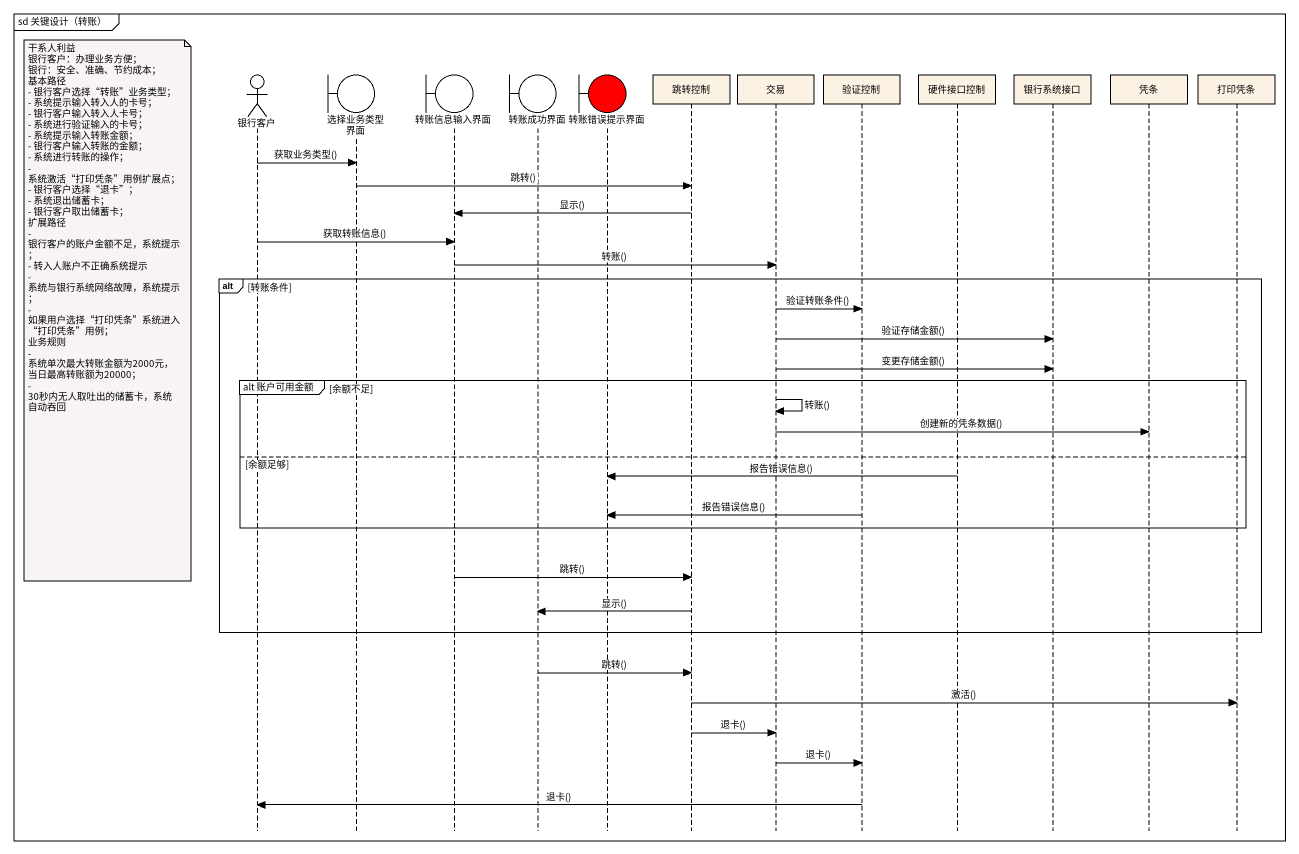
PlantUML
@startuml
mainframe sd 关键设计（转账）
hide footbox
actor 银行客户
boundary "选择业务类型 界面" as 选择业务类型_界面
boundary 转账信息输入界面
boundary 转账成功界面
boundary 转账错误提示界面 #FF0000
participant 跳转控制
participant 交易
participant 验证控制
participant 硬件接口控制
participant 银行系统接口
participant 凭条
participant 打印凭条

银行客户 -> 选择业务类型_界面 : 获取业务类型()
选择业务类型_界面 -> 跳转控制 : 跳转()
跳转控制 -> 转账信息输入界面 : 显示()
银行客户 -> 转账信息输入界面 : 获取转账信息()
转账信息输入界面 -> 交易 : 转账()
alt 转账条件
  交易 -> 验证控制 : 验证转账条件()
  note left of 银行客户
    干系人利益
    银行客户：办理业务方便；
    银行：安全、准确、节约成本；
    基本路径
    - 银行客户选择“转账”业务类型；
    - 系统提示输入转入人的卡号；
    - 银行客户输入转入人卡号；
    - 系统进行验证输入的卡号；
    - 系统提示输入转账金额；
    - 银行客户输入转账的金额；
    - 系统进行转账的操作；
    - 系统激活“打印凭条”用例扩展点；
    - 银行客户选择“退卡”；
    - 系统退出储蓄卡；
    - 银行客户取出储蓄卡；
    扩展路径
    - 银行客户的账户金额不足，系统提示；
    - 转入人账户不正确系统提示
    - 系统与银行系统网络故障，系统提示；
    - 如果用户选择“打印凭条”系统进入“打印凭条”用例；
    业务规则
    - 系统单次最大转账金额为2000元，当日最高转账额为20000；
    - 30秒内无人取吐出的储蓄卡，系统自动吞回
  end note
  交易 -> 银行系统接口 : 验证存储金额()
  交易 -> 银行系统接口 : 变更存储金额()
  group alt 账户可用金额 [余额不足]
    交易 -> 交易 : 转账()
    交易 -> 凭条 : 创建新的凭条数据()
  else 余额足够
    硬件接口控制 -> 转账错误提示界面 : 报告错误信息()
    验证控制 -> 转账错误提示界面 : 报告错误信息()
  end
  转账信息输入界面 -> 跳转控制 : 跳转()
  跳转控制 -> 转账成功界面 : 显示()
end
转账成功界面 -> 跳转控制 : 跳转()
跳转控制 -> 打印凭条 : 激活()
跳转控制 -> 交易 : 退卡()
交易 -> 验证控制 : 退卡()
验证控制 -> 银行客户 : 退卡()
@enduml
